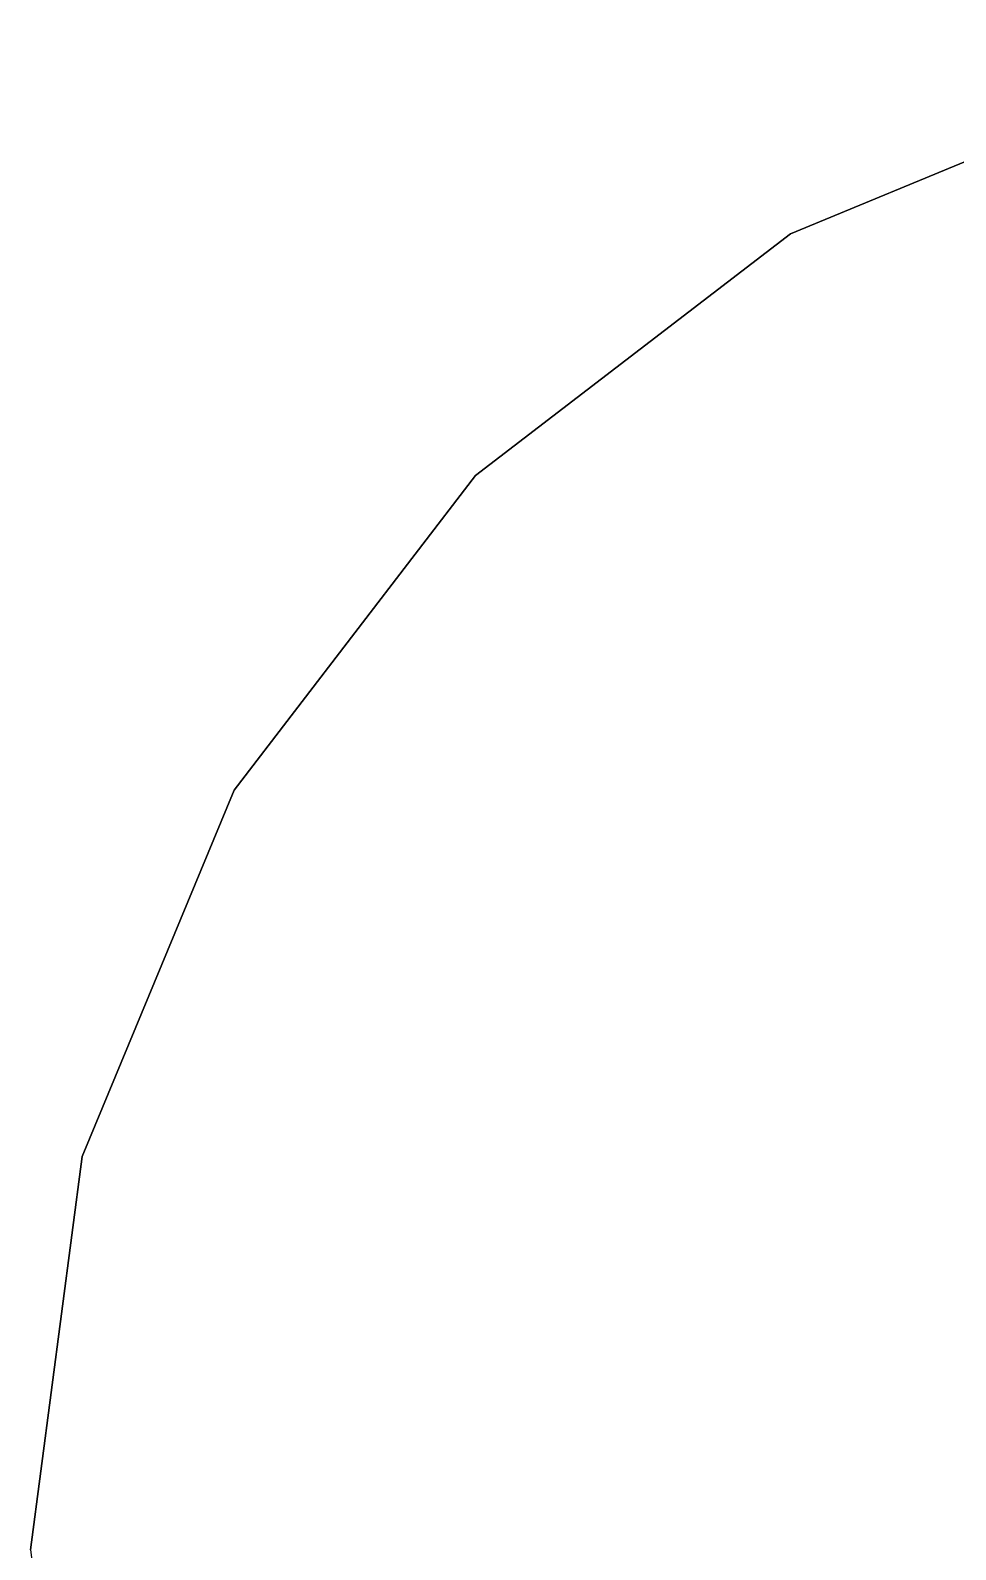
# Model space of a CAD drawing. Header units: millimetres. Extents: x -30782 to 40110, y 35885 to 73818.
# Drawn here: x -15104.4 to -14921.9, y 64424.2 to 64724.1 of the extents above; entities that cross this region are included whole.
import ezdxf

# ---------------------------------------------------------------- set-up
doc = ezdxf.new("R2010")
doc.units = ezdxf.units.MM

# ---------------------------------------------------------------- blocks, each defined once
blk = doc.blocks.new('A$C1ED21673')
for points, invisible_edges in [([(1669.39, 599.8, -609.86), (1519.44, 559.62, -609.86), (1591.77, 589.58, -609.86)], 1), ([(1591.77, 589.58, -597.86), (1519.44, 559.62, -597.86), (1457.33, 511.96, -597.86)], 12), ([(1591.77, 589.58, -597.86), (1591.77, 589.58, -609.86), (1519.44, 559.62, -609.86)], 12), ([(1591.77, 589.58, -597.86), (1519.44, 559.62, -609.86), (1519.44, 559.62, -597.86)], 1), ([(1519.44, 559.62, -609.86), (1409.67, 449.85, -609.86), (1457.33, 511.96, -609.86)], 1), ([(1519.44, 559.62, -609.86), (1457.33, 511.96, -609.86), (1457.33, 511.96, -597.86)], 12), ([(1519.44, 559.62, -597.86), (1519.44, 559.62, -609.86), (1457.33, 511.96, -597.86)], 2), ([(1457.33, 511.96, -597.86), (1409.67, 449.85, -597.86), (1379.71, 377.52, -597.86)], 12), ([(1409.67, 449.85, -609.86), (1409.67, 449.85, -597.86), (1457.33, 511.96, -597.86)], 12), ([(1457.33, 511.96, -597.86), (1457.33, 511.96, -609.86), (1409.67, 449.85, -609.86)], 12), ([(1409.67, 449.85, -609.86), (1369.49, 299.9, -609.86), (1379.71, 377.52, -609.86)], 1), ([(1379.71, 377.52, -597.86), (1409.67, 449.85, -597.86), (1409.67, 449.85, -609.86)], 12), ([(1409.67, 449.85, -609.86), (1379.71, 377.52, -609.86), (1379.71, 377.52, -597.86)], 12), ([(1379.71, 377.52, -597.86), (1379.71, 377.52, -609.86), (1369.49, 299.9, -609.86)], 12), ([(1379.71, 377.52, -597.86), (1369.49, 299.9, -609.86), (1369.49, 299.9, -597.86)], 1), ([(1379.71, 377.52, -597.86), (1369.49, 299.9, -597.86), (1379.71, 222.28, -597.86)], 12)]:
    blk.add_3dface(points, dxfattribs=dict(invisible_edges=invisible_edges))

msp = doc.modelspace()

# ---------------------------------------------------------------- block references
msp.add_blockref('A$C1ED21673', (-16473.93, 64124.28))

doc.saveas('drawing.dxf')
